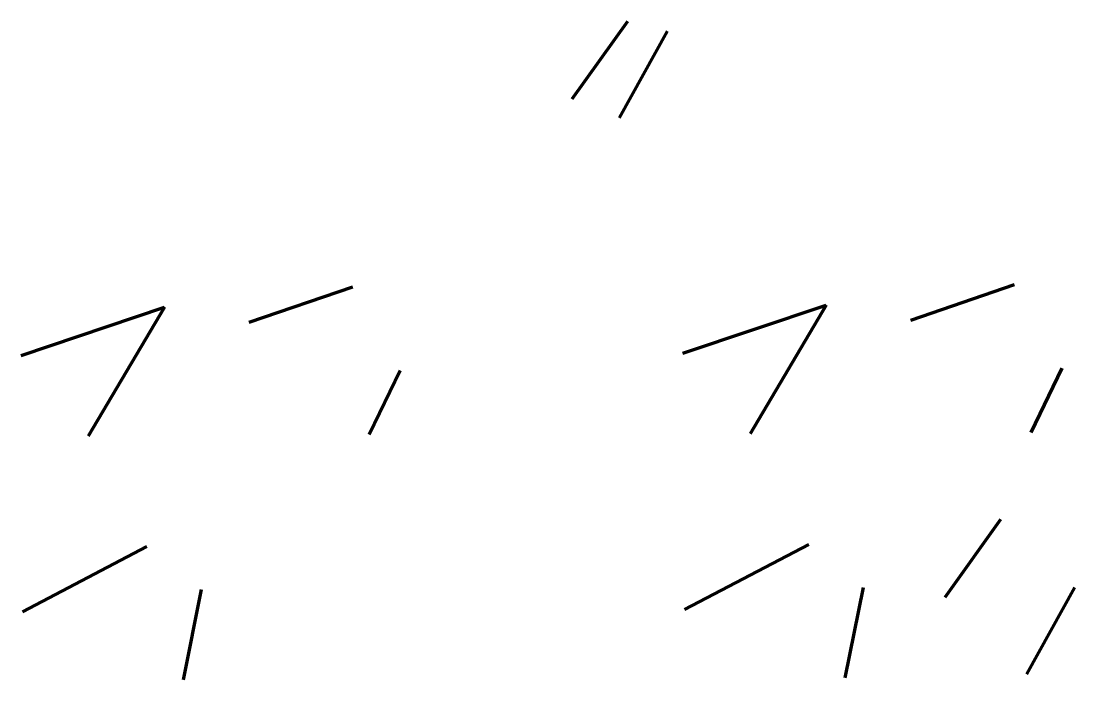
# Model space of a CAD drawing. Extents: x -329 to 91, y 25 to 288.
import ezdxf

# ---------------------------------------------------------------- set-up
doc = ezdxf.new("R2010")
doc.units = 0
doc.layers.get('0').update_dxf_attribs({"linetype": 'CONTINUOUS'})

msp = doc.modelspace()

# ---------------------------------------------------------------- linework, layer by layer
at = {"lineweight": 211, "true_color": 0x000000}
for p, q in [((-109.27, 256.92), (-87.07, 287.92)), ((-90.43, 249.34), (-71.23, 283.94)), ((-238.11, 167.81), (-196.81, 182.01)), ((25.9, 168.67), (67.2, 182.87)), ((-329.11, 154.61), (-271.91, 173.81)), ((-271.91, 173.81), (-302.31, 122.41)), ((-65.1, 155.47), (-7.9, 174.67)), ((-7.9, 174.67), (-38.3, 123.27)), ((-177.91, 148.61), (-190.31, 123.01)), ((86.1, 149.47), (73.7, 123.87)), ((39.5, 58.27), (61.7, 89.27)), ((-328.51, 52.41), (-278.91, 78.41)), ((-64.5, 53.27), (-14.9, 79.27)), ((-264.31, 25.21), (-257.11, 61.21)), ((-0.3, 26.07), (6.9, 62.07)), ((72.1, 27.47), (91.3, 62.07))]:
    msp.add_line(p, q, dxfattribs=at)

doc.saveas('drawing.dxf')
